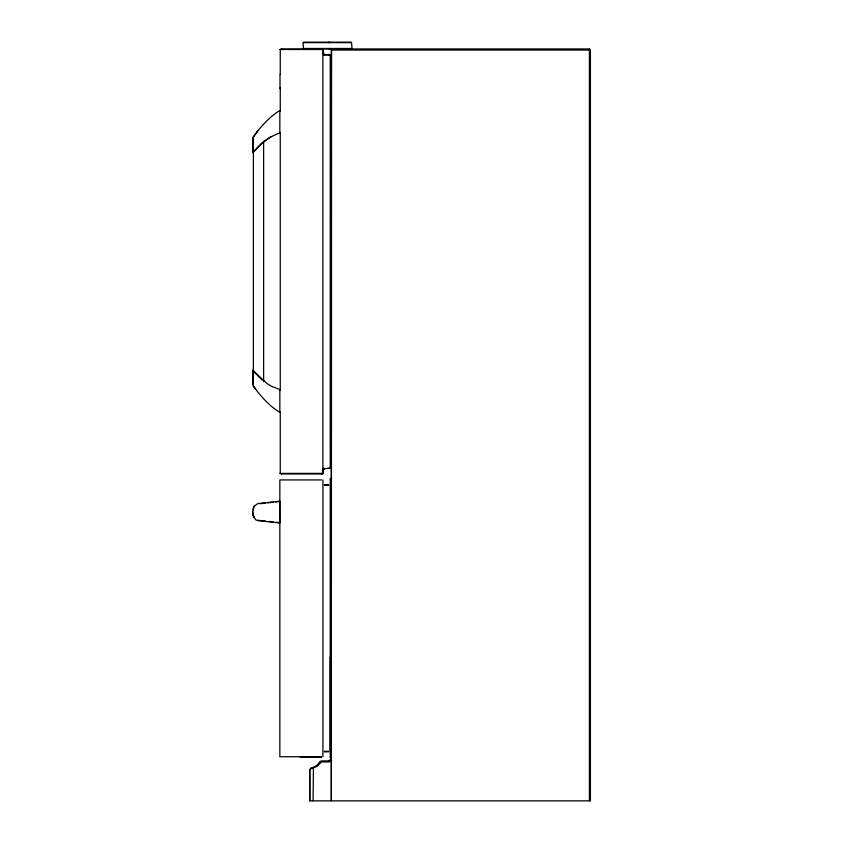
<?xml version="1.0" encoding="UTF-8"?>
<svg xmlns="http://www.w3.org/2000/svg" width="843" height="843" viewBox="0 0 843 843"><rect width="100%" height="100%" fill="white"/><g stroke="black" fill="none" stroke-linecap="round" stroke-linejoin="round"><path stroke-width="1.26" d="M252.594 138.336L252.594 152.457L254.091 151.013L252.816 152.657L262.184 142.783L270.993 136.492M280.255 411.521L280.255 473.397L281.688 473.945M280.255 390.457L280.255 132.446M280.255 111.381L280.255 87.683M280.255 74.521L280.255 49.505L281.699 48.957M281.277 48.957L589.405 48.957L590.406 50.053L590.406 800.85L309.781 800.85L309.781 769.364L317.316 766.255L321.552 761.946L328.896 761.935L331.573 760.913L330.235 759.986L328.896 760.913L321.552 760.923L319.918 761.598L317.316 765.001L313.438 767.351L310.667 768.015M323.354 468.139L323.354 473.397L321.921 473.945L281.277 473.945M323.354 54.763L323.354 49.505L321.921 48.957M330.235 750.523L330.235 656.897M328.896 760.913L330.235 759.986M331.32 48.957L331.32 800.85L331.573 50.053M331.32 760.913L331.32 478.371M324.776 468.476L322.922 469.024L330.235 467.991L330.235 54.879L324.365 54.974L322.922 53.878L324.776 54.426L324.787 54.974L323.343 53.889M252.995 509.73L252.995 515.358L255.735 519.794L257.768 520.616L279.844 522.976L279.823 501.185L257.758 503.598L254.08 506.264L252.995 509.73L254.08 506.264M313.438 767.351L313.069 800.85M257.768 130.823L252.995 137.451C260.065 127.072 269.908 116.555 279.844 110.496L279.844 132.994C270.076 136.26 260.814 143.141 254.091 151.392M324.355 468.634L323.343 469.551L323.343 469.014M328.738 42.635L329.297 42.15L328.18 42.635M329.666 48.957L330.224 48.483M351.478 48.957L352.037 48.483L351.478 42.15L303.554 42.15L302.995 42.635L303.554 48.957M321.478 473.945L323.354 473.397L321.921 473.397M328.665 468.476L330.235 468.023M259.96 503.714L265.482 503.102M267.684 502.86L273.206 502.259M275.408 502.017L279.823 501.532M328.675 54.974L330.235 54.879L324.365 54.426M321.921 49.505L323.354 49.505L279.844 49.505M303.554 42.635L351.478 42.635M302.995 48.483L352.037 48.483M331.32 50.053L590.406 50.053M253.385 138.6L253.385 384.271M279.844 473.397L322.911 473.397L322.911 49.505L321.478 48.957M321.489 479.93L279.844 479.93L279.844 756.719L321.489 756.719M324.365 484.82L328.675 484.82M324.365 485.357L328.675 485.357M324.365 751.292L328.675 751.292M324.365 751.83L328.675 751.83M300.234 757.256L321.489 757.256M265.492 521.09L257.768 520.257M268.801 521.438L273.216 521.912M276.525 522.27L279.844 522.618M328.675 54.426L330.235 54.879M330.235 760.375L331.573 760.913M322.922 53.878L324.365 54.974M328.738 48.483L329.297 48.957M262.184 380.119L252.594 370.446L252.594 384.566M330.235 757.109L331.236 758.099L330.235 757.53L330.235 478.36M254.091 371.51L252.816 370.246L266.578 383.196L270.993 386.052L279.844 389.571L279.844 412.406C269.897 406.358 260.065 395.831 252.995 385.451L255.735 389.34M252.594 512.112L252.995 515.358M589.405 48.957L589.405 800.85M322.922 479.93L322.922 756.719M309.781 769.364L309.781 800.85M280.013 74.605L280.013 88.673M263.638 141.224L263.638 381.637M254.091 517.486L252.995 514.493L254.091 517.486"/></g></svg>
